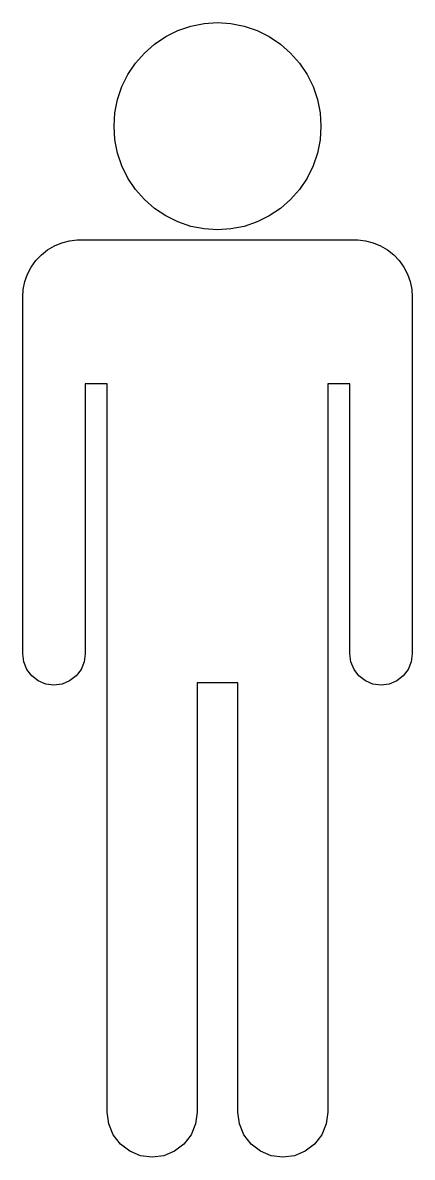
# Model space of a CAD drawing. Header units: metres. Extents: x 0 to 51, y 0 to 150.
import ezdxf

# ---------------------------------------------------------------- set-up
doc = ezdxf.new("R2010")
doc.units = ezdxf.units.M

msp = doc.modelspace()

# ---------------------------------------------------------------- linework, layer by layer
at = {"layer": 'Layer0'}
for points in [[(25.73, 122.36, 0), (23.95, 122.48, 0), (22.19, 122.82, 0), (20.5, 123.4, 0), (18.9, 124.19, 0), (17.41, 125.18, 0), (16.07, 126.36, 0), (14.89, 127.7, 0), (13.9, 129.19, 0), (13.11, 130.79, 0), (12.53, 132.49, 0), (12.18, 134.24, 0), (12.07, 136.02, 0), (12.18, 137.81, 0), (12.53, 139.56, 0), (13.11, 141.25, 0), (13.9, 142.85, 0), (14.89, 144.34, 0), (16.07, 145.68, 0), (17.41, 146.86, 0), (18.9, 147.86, 0), (20.5, 148.65, 0), (22.19, 149.22, 0), (23.95, 149.57, 0), (25.73, 149.69, 0), (27.51, 149.57, 0), (29.27, 149.22, 0), (30.96, 148.65, 0), (32.56, 147.86, 0), (34.05, 146.86, 0), (35.39, 145.68, 0), (36.57, 144.34, 0), (37.56, 142.85, 0), (38.35, 141.25, 0), (38.93, 139.56, 0), (39.28, 137.81, 0), (39.39, 136.02, 0), (39.28, 134.24, 0), (38.93, 132.49, 0), (38.35, 130.79, 0), (37.56, 129.19, 0), (36.57, 127.7, 0), (35.39, 126.36, 0), (34.05, 125.18, 0), (32.56, 124.19, 0), (30.96, 123.4, 0), (29.27, 122.82, 0), (27.51, 122.48, 0), (25.73, 122.36, 0)], [(28.42, 5.94, 0), (28.42, 62.61, 0), (23.04, 62.61, 0), (23.04, 5.94, 0), (22.84, 4.4, 0), (22.25, 2.97, 0), (21.3, 1.74, 0), (20.07, 0.8, 0), (18.64, 0.2, 0), (17.11, 0, 0), (15.57, 0.2, 0), (14.14, 0.8, 0), (12.91, 1.74, 0), (11.97, 2.97, 0), (11.37, 4.4, 0), (11.17, 5.94, 0), (11.17, 102.03, 0), (8.26, 102.03, 0), (8.26, 66.42, 0), (8.12, 65.35, 0), (7.71, 64.35, 0), (7.05, 63.5, 0), (6.19, 62.84, 0), (5.2, 62.43, 0), (4.13, 62.29, 0), (3.06, 62.43, 0), (2.06, 62.84, 0), (1.21, 63.5, 0), (0.55, 64.35, 0), (0.14, 65.35, 0), (0, 66.42, 0), (0, 113.46, 0), (0.07, 114.5, 0), (0.29, 115.53, 0), (0.64, 116.51, 0), (1.13, 117.44, 0), (1.74, 118.3, 0), (2.47, 119.06, 0), (3.29, 119.71, 0), (4.19, 120.24, 0), (5.16, 120.65, 0), (6.17, 120.91, 0), (7.21, 121.04, 0), (8.26, 121.02, 0), (43.2, 121.02, 0), (44.25, 121.04, 0), (45.29, 120.91, 0), (46.31, 120.65, 0), (47.27, 120.24, 0), (48.18, 119.71, 0), (49, 119.06, 0), (49.72, 118.3, 0), (50.33, 117.44, 0), (50.82, 116.51, 0), (51.17, 115.53, 0), (51.39, 114.5, 0), (51.46, 113.46, 0), (51.46, 66.42, 0), (51.32, 65.35, 0), (50.91, 64.35, 0), (50.25, 63.5, 0), (49.4, 62.84, 0), (48.4, 62.43, 0), (47.33, 62.29, 0), (46.26, 62.43, 0), (45.27, 62.84, 0), (44.41, 63.5, 0), (43.76, 64.35, 0), (43.34, 65.35, 0), (43.2, 66.42, 0), (43.2, 102.03, 0), (40.29, 102.03, 0), (40.29, 5.94, 0), (40.09, 4.4, 0), (39.5, 2.97, 0), (38.55, 1.74, 0), (37.32, 0.8, 0), (35.89, 0.2, 0), (34.35, 0, 0), (32.82, 0.2, 0), (31.39, 0.8, 0), (30.16, 1.74, 0), (29.21, 2.97, 0), (28.62, 4.4, 0), (28.42, 5.94, 0)]]:
    msp.add_polyline3d(points, dxfattribs=at)

doc.saveas('drawing.dxf')
